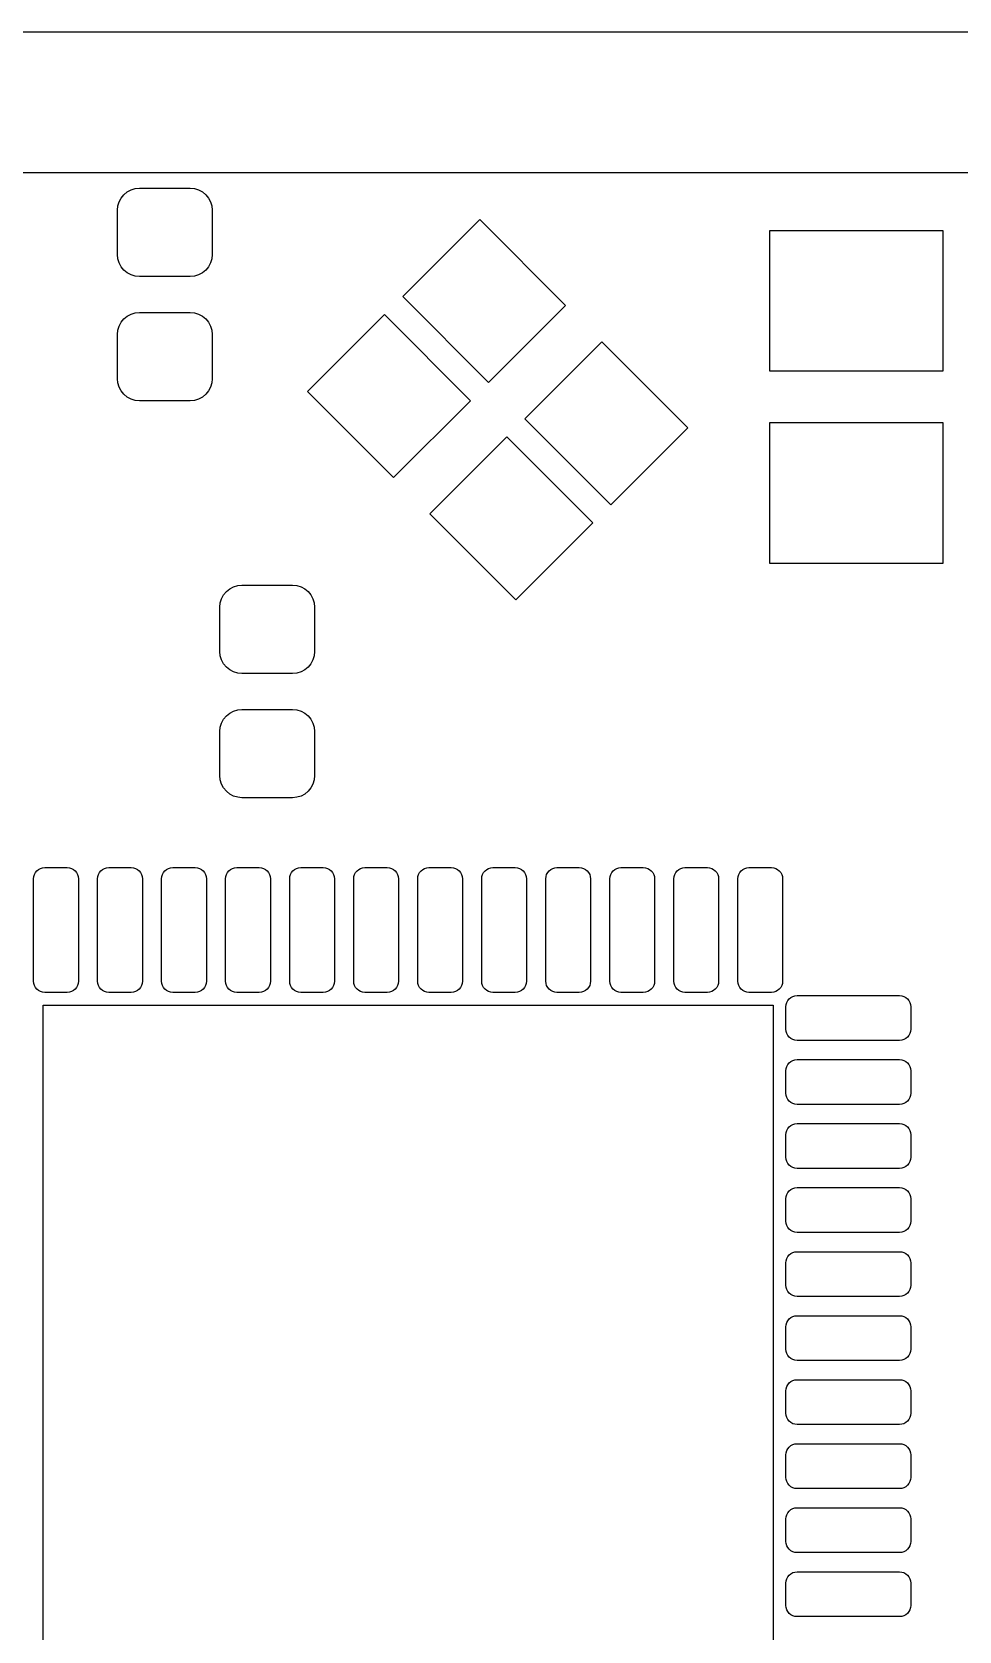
# Model space of a CAD drawing. Extents: x 112.9 to 189.1, y -124 to -78.
# Drawn here: x 153.46 to 160.7, y -94.44 to -81.95 of the extents above; entities that cross this region are included whole.
import ezdxf

# ---------------------------------------------------------------- set-up
doc = ezdxf.new("R2010")
doc.units = 0
doc.layers.add('BLACK', color=7, linetype='CONTINUOUS')

msp = doc.modelspace()

# ---------------------------------------------------------------- linework, layer by layer
at = {"layer": 'BLACK', "linetype": 'CONTINUOUS'}
for p, q in [((125.021, -81.95), (176.979, -81.95)), ((177, -83.05), (125, -83.05)), ((154.133, -83.3088), (154.143, -83.2765)), ((154.143, -83.2765), (154.159, -83.2467)), ((154.159, -83.2467), (154.181, -83.2205)), ((154.181, -83.2205), (154.207, -83.1991)), ((154.207, -83.1991), (154.236, -83.1831)), ((154.236, -83.1831), (154.269, -83.1733)), ((154.269, -83.1733), (154.302, -83.17)), ((154.302, -83.17), (154.697, -83.17)), ((154.697, -83.17), (154.731, -83.1733)), ((154.731, -83.1733), (154.764, -83.1831)), ((154.764, -83.1831), (154.793, -83.1991)), ((154.793, -83.1991), (154.819, -83.2205)), ((154.819, -83.2205), (154.841, -83.2467)), ((154.841, -83.2467), (154.857, -83.2765)), ((154.857, -83.2765), (154.867, -83.3088)), ((154.13, -83.3425), (154.133, -83.3088)), ((154.13, -83.6875), (154.13, -83.3425)), ((154.867, -83.3088), (154.87, -83.3425)), ((154.87, -83.3425), (154.87, -83.6875)), ((156.358, -84.0161), (156.959, -83.4151)), ((156.959, -83.4151), (157.63, -84.0868)), ((159.225, -84.6), (159.225, -83.5)), ((159.225, -83.5), (160.575, -83.5)), ((160.575, -83.5), (160.575, -84.6)), ((154.133, -83.7212), (154.13, -83.6875)), ((154.143, -83.7535), (154.133, -83.7212)), ((154.159, -83.7833), (154.143, -83.7535)), ((154.181, -83.8095), (154.159, -83.7833)), ((154.841, -83.7833), (154.819, -83.8095)), ((154.857, -83.7535), (154.841, -83.7833)), ((154.867, -83.7212), (154.857, -83.7535)), ((154.87, -83.6875), (154.867, -83.7212)), ((154.207, -83.8309), (154.181, -83.8095)), ((154.236, -83.8469), (154.207, -83.8309)), ((154.269, -83.8567), (154.236, -83.8469)), ((154.302, -83.86), (154.269, -83.8567)), ((154.697, -83.86), (154.302, -83.86)), ((154.731, -83.8567), (154.697, -83.86)), ((154.764, -83.8469), (154.731, -83.8567)), ((154.793, -83.8309), (154.764, -83.8469)), ((154.819, -83.8095), (154.793, -83.8309)), ((157.029, -84.6879), (156.358, -84.0161)), ((154.207, -84.1691), (154.236, -84.1531)), ((154.236, -84.1531), (154.269, -84.1433)), ((154.269, -84.1433), (154.302, -84.14)), ((154.302, -84.14), (154.697, -84.14)), ((154.697, -84.14), (154.731, -84.1433)), ((154.731, -84.1433), (154.764, -84.1531)), ((154.764, -84.1531), (154.793, -84.1691)), ((155.615, -84.7586), (156.216, -84.1575)), ((156.216, -84.1575), (156.888, -84.8293)), ((157.63, -84.0868), (157.029, -84.6879)), ((154.13, -84.3125), (154.133, -84.2788)), ((154.133, -84.2788), (154.143, -84.2465)), ((154.143, -84.2465), (154.159, -84.2167)), ((154.159, -84.2167), (154.181, -84.1905)), ((154.181, -84.1905), (154.207, -84.1691)), ((154.793, -84.1691), (154.819, -84.1905)), ((154.819, -84.1905), (154.841, -84.2167)), ((154.841, -84.2167), (154.857, -84.2465)), ((154.857, -84.2465), (154.867, -84.2788)), ((154.867, -84.2788), (154.87, -84.3125)), ((154.13, -84.6575), (154.13, -84.3125)), ((154.87, -84.3125), (154.87, -84.6575)), ((157.312, -84.9707), (157.913, -84.3697)), ((157.913, -84.3697), (158.585, -85.0414)), ((154.133, -84.6912), (154.13, -84.6575)), ((154.87, -84.6575), (154.867, -84.6912)), ((160.575, -84.6), (159.225, -84.6)), ((154.143, -84.7235), (154.133, -84.6912)), ((154.159, -84.7533), (154.143, -84.7235)), ((154.181, -84.7795), (154.159, -84.7533)), ((154.207, -84.8009), (154.181, -84.7795)), ((154.819, -84.7795), (154.793, -84.8009)), ((154.841, -84.7533), (154.819, -84.7795)), ((154.857, -84.7235), (154.841, -84.7533)), ((154.867, -84.6912), (154.857, -84.7235)), ((156.287, -85.4303), (155.615, -84.7586)), ((154.236, -84.8169), (154.207, -84.8009)), ((154.269, -84.8267), (154.236, -84.8169)), ((154.302, -84.83), (154.269, -84.8267)), ((154.697, -84.83), (154.302, -84.83)), ((154.731, -84.8267), (154.697, -84.83)), ((154.764, -84.8169), (154.731, -84.8267)), ((154.793, -84.8009), (154.764, -84.8169)), ((156.888, -84.8293), (156.287, -85.4303)), ((157.984, -85.6425), (157.312, -84.9707)), ((159.225, -86.1), (159.225, -85)), ((159.225, -85), (160.575, -85)), ((160.575, -85), (160.575, -86.1)), ((156.57, -85.7132), (157.171, -85.1121)), ((157.171, -85.1121), (157.842, -85.7839)), ((158.585, -85.0414), (157.984, -85.6425)), ((157.241, -86.3849), (156.57, -85.7132)), ((157.842, -85.7839), (157.241, -86.3849)), ((160.575, -86.1), (159.225, -86.1)), ((155.007, -86.2991), (155.036, -86.2831)), ((155.036, -86.2831), (155.069, -86.2733)), ((155.069, -86.2733), (155.102, -86.27)), ((155.102, -86.27), (155.498, -86.27)), ((155.498, -86.27), (155.531, -86.2733)), ((155.531, -86.2733), (155.564, -86.2831)), ((155.564, -86.2831), (155.593, -86.2991)), ((154.93, -86.4425), (154.933, -86.4088)), ((154.933, -86.4088), (154.943, -86.3765)), ((154.943, -86.3765), (154.959, -86.3467)), ((154.959, -86.3467), (154.981, -86.3205)), ((154.981, -86.3205), (155.007, -86.2991)), ((155.593, -86.2991), (155.619, -86.3205)), ((155.619, -86.3205), (155.641, -86.3467)), ((155.641, -86.3467), (155.657, -86.3765)), ((155.657, -86.3765), (155.667, -86.4088)), ((155.667, -86.4088), (155.67, -86.4425)), ((154.93, -86.7875), (154.93, -86.4425)), ((155.67, -86.4425), (155.67, -86.7875)), ((154.933, -86.8212), (154.93, -86.7875)), ((155.67, -86.7875), (155.667, -86.8212)), ((154.943, -86.8535), (154.933, -86.8212)), ((154.959, -86.8833), (154.943, -86.8535)), ((154.981, -86.9095), (154.959, -86.8833)), ((155.007, -86.9309), (154.981, -86.9095)), ((155.619, -86.9095), (155.593, -86.9309)), ((155.641, -86.8833), (155.619, -86.9095)), ((155.657, -86.8535), (155.641, -86.8833)), ((155.667, -86.8212), (155.657, -86.8535)), ((155.036, -86.9469), (155.007, -86.9309)), ((155.069, -86.9567), (155.036, -86.9469)), ((155.102, -86.96), (155.069, -86.9567)), ((155.498, -86.96), (155.102, -86.96)), ((155.531, -86.9567), (155.498, -86.96)), ((155.564, -86.9469), (155.531, -86.9567)), ((155.593, -86.9309), (155.564, -86.9469)), ((154.981, -87.2905), (155.007, -87.2691)), ((155.007, -87.2691), (155.036, -87.2531)), ((155.036, -87.2531), (155.069, -87.2433)), ((155.069, -87.2433), (155.102, -87.24)), ((155.102, -87.24), (155.498, -87.24)), ((155.498, -87.24), (155.531, -87.2433)), ((155.531, -87.2433), (155.564, -87.2531)), ((155.564, -87.2531), (155.593, -87.2691)), ((155.593, -87.2691), (155.619, -87.2905)), ((154.93, -87.4125), (154.933, -87.3788)), ((154.933, -87.3788), (154.943, -87.3465)), ((154.943, -87.3465), (154.959, -87.3167)), ((154.959, -87.3167), (154.981, -87.2905)), ((155.619, -87.2905), (155.641, -87.3167)), ((155.641, -87.3167), (155.657, -87.3465)), ((155.657, -87.3465), (155.667, -87.3788)), ((155.667, -87.3788), (155.67, -87.4125)), ((154.93, -87.7575), (154.93, -87.4125)), ((155.67, -87.4125), (155.67, -87.7575)), ((154.933, -87.7912), (154.93, -87.7575)), ((155.67, -87.7575), (155.667, -87.7912)), ((154.943, -87.8235), (154.933, -87.7912)), ((154.959, -87.8533), (154.943, -87.8235)), ((154.981, -87.8795), (154.959, -87.8533)), ((155.007, -87.9009), (154.981, -87.8795)), ((155.036, -87.9169), (155.007, -87.9009)), ((155.593, -87.9009), (155.564, -87.9169)), ((155.619, -87.8795), (155.593, -87.9009)), ((155.641, -87.8533), (155.619, -87.8795)), ((155.657, -87.8235), (155.641, -87.8533)), ((155.667, -87.7912), (155.657, -87.8235)), ((155.069, -87.9267), (155.036, -87.9169)), ((155.102, -87.93), (155.069, -87.9267)), ((155.498, -87.93), (155.102, -87.93)), ((155.531, -87.9267), (155.498, -87.93)), ((155.564, -87.9169), (155.531, -87.9267)), ((153.477, -88.5454), (153.482, -88.529)), ((153.482, -88.529), (153.49, -88.5139)), ((153.49, -88.5139), (153.501, -88.5006)), ((153.501, -88.5006), (153.514, -88.4897)), ((153.514, -88.4897), (153.529, -88.4817)), ((153.529, -88.4817), (153.545, -88.4767)), ((153.545, -88.4767), (153.562, -88.475)), ((153.562, -88.475), (153.737, -88.475)), ((153.737, -88.475), (153.755, -88.4767)), ((153.755, -88.4767), (153.771, -88.4817)), ((153.771, -88.4817), (153.786, -88.4897)), ((153.786, -88.4897), (153.799, -88.5006)), ((153.799, -88.5006), (153.81, -88.5139)), ((153.81, -88.5139), (153.818, -88.529)), ((153.818, -88.529), (153.823, -88.5454)), ((153.977, -88.5454), (153.982, -88.529)), ((153.982, -88.529), (153.99, -88.5139)), ((153.99, -88.5139), (154.001, -88.5006)), ((154.001, -88.5006), (154.014, -88.4897)), ((154.014, -88.4897), (154.029, -88.4817)), ((154.029, -88.4817), (154.045, -88.4767)), ((154.045, -88.4767), (154.062, -88.475)), ((154.062, -88.475), (154.237, -88.475)), ((154.237, -88.475), (154.255, -88.4767)), ((154.255, -88.4767), (154.271, -88.4817)), ((154.271, -88.4817), (154.286, -88.4897)), ((154.286, -88.4897), (154.299, -88.5006)), ((154.299, -88.5006), (154.31, -88.5139)), ((154.31, -88.5139), (154.318, -88.529)), ((154.318, -88.529), (154.323, -88.5454)), ((154.477, -88.5454), (154.482, -88.529)), ((154.482, -88.529), (154.49, -88.5139)), ((154.49, -88.5139), (154.501, -88.5006)), ((154.501, -88.5006), (154.514, -88.4897)), ((154.514, -88.4897), (154.529, -88.4817)), ((154.529, -88.4817), (154.545, -88.4767)), ((154.545, -88.4767), (154.562, -88.475)), ((154.562, -88.475), (154.737, -88.475)), ((154.737, -88.475), (154.755, -88.4767)), ((154.755, -88.4767), (154.771, -88.4817)), ((154.771, -88.4817), (154.786, -88.4897)), ((154.786, -88.4897), (154.799, -88.5006)), ((154.799, -88.5006), (154.81, -88.5139)), ((154.81, -88.5139), (154.818, -88.529)), ((154.818, -88.529), (154.823, -88.5454)), ((154.977, -88.5454), (154.982, -88.529)), ((154.982, -88.529), (154.99, -88.5139)), ((154.99, -88.5139), (155.001, -88.5006)), ((155.001, -88.5006), (155.014, -88.4897)), ((155.014, -88.4897), (155.029, -88.4817)), ((155.029, -88.4817), (155.045, -88.4767)), ((155.045, -88.4767), (155.062, -88.475)), ((155.062, -88.475), (155.237, -88.475)), ((155.237, -88.475), (155.255, -88.4767)), ((155.255, -88.4767), (155.271, -88.4817)), ((155.271, -88.4817), (155.286, -88.4897)), ((155.286, -88.4897), (155.299, -88.5006)), ((155.299, -88.5006), (155.31, -88.5139)), ((155.31, -88.5139), (155.318, -88.529)), ((155.318, -88.529), (155.323, -88.5454)), ((155.477, -88.5454), (155.482, -88.529)), ((155.482, -88.529), (155.49, -88.5139)), ((155.49, -88.5139), (155.501, -88.5006)), ((155.501, -88.5006), (155.514, -88.4897)), ((155.514, -88.4897), (155.529, -88.4817)), ((155.529, -88.4817), (155.545, -88.4767)), ((155.545, -88.4767), (155.562, -88.475)), ((155.562, -88.475), (155.737, -88.475)), ((155.737, -88.475), (155.755, -88.4767)), ((155.755, -88.4767), (155.771, -88.4817)), ((155.771, -88.4817), (155.786, -88.4897)), ((155.786, -88.4897), (155.799, -88.5006)), ((155.799, -88.5006), (155.81, -88.5139)), ((155.81, -88.5139), (155.818, -88.529)), ((155.818, -88.529), (155.823, -88.5454)), ((155.977, -88.5454), (155.982, -88.529)), ((155.982, -88.529), (155.99, -88.5139)), ((155.99, -88.5139), (156.001, -88.5006)), ((156.001, -88.5006), (156.014, -88.4897)), ((156.014, -88.4897), (156.029, -88.4817)), ((156.029, -88.4817), (156.045, -88.4767)), ((156.045, -88.4767), (156.062, -88.475)), ((156.062, -88.475), (156.237, -88.475)), ((156.237, -88.475), (156.255, -88.4767)), ((156.255, -88.4767), (156.271, -88.4817)), ((156.271, -88.4817), (156.286, -88.4897)), ((156.286, -88.4897), (156.299, -88.5006)), ((156.299, -88.5006), (156.31, -88.5139)), ((156.31, -88.5139), (156.318, -88.529)), ((156.318, -88.529), (156.323, -88.5454)), ((156.477, -88.5454), (156.482, -88.529)), ((156.482, -88.529), (156.49, -88.5139)), ((156.49, -88.5139), (156.501, -88.5006)), ((156.501, -88.5006), (156.514, -88.4897)), ((156.514, -88.4897), (156.529, -88.4817)), ((156.529, -88.4817), (156.545, -88.4767)), ((156.545, -88.4767), (156.562, -88.475)), ((156.562, -88.475), (156.737, -88.475)), ((156.737, -88.475), (156.755, -88.4767)), ((156.755, -88.4767), (156.771, -88.4817)), ((156.771, -88.4817), (156.786, -88.4897)), ((156.786, -88.4897), (156.799, -88.5006)), ((156.799, -88.5006), (156.81, -88.5139)), ((156.81, -88.5139), (156.818, -88.529)), ((156.818, -88.529), (156.823, -88.5454)), ((156.977, -88.5454), (156.982, -88.529)), ((156.982, -88.529), (156.99, -88.5139)), ((156.99, -88.5139), (157.001, -88.5006)), ((157.001, -88.5006), (157.014, -88.4897)), ((157.014, -88.4897), (157.029, -88.4817)), ((157.029, -88.4817), (157.045, -88.4767)), ((157.045, -88.4767), (157.062, -88.475)), ((157.062, -88.475), (157.237, -88.475)), ((157.237, -88.475), (157.255, -88.4767)), ((157.255, -88.4767), (157.271, -88.4817)), ((157.271, -88.4817), (157.286, -88.4897)), ((157.286, -88.4897), (157.299, -88.5006)), ((157.299, -88.5006), (157.31, -88.5139)), ((157.31, -88.5139), (157.318, -88.529)), ((157.318, -88.529), (157.323, -88.5454)), ((157.477, -88.5454), (157.482, -88.529)), ((157.482, -88.529), (157.49, -88.5139)), ((157.49, -88.5139), (157.501, -88.5006)), ((157.501, -88.5006), (157.514, -88.4897)), ((157.514, -88.4897), (157.529, -88.4817)), ((157.529, -88.4817), (157.545, -88.4767)), ((157.545, -88.4767), (157.562, -88.475)), ((157.562, -88.475), (157.737, -88.475)), ((157.737, -88.475), (157.755, -88.4767)), ((157.755, -88.4767), (157.771, -88.4817)), ((157.771, -88.4817), (157.786, -88.4897)), ((157.786, -88.4897), (157.799, -88.5006)), ((157.799, -88.5006), (157.81, -88.5139)), ((157.81, -88.5139), (157.818, -88.529)), ((157.818, -88.529), (157.823, -88.5454)), ((157.977, -88.5454), (157.982, -88.529)), ((157.982, -88.529), (157.99, -88.5139)), ((157.99, -88.5139), (158.001, -88.5006)), ((158.001, -88.5006), (158.014, -88.4897)), ((158.014, -88.4897), (158.029, -88.4817)), ((158.029, -88.4817), (158.045, -88.4767)), ((158.045, -88.4767), (158.062, -88.475)), ((158.062, -88.475), (158.237, -88.475)), ((158.237, -88.475), (158.255, -88.4767)), ((158.255, -88.4767), (158.271, -88.4817)), ((158.271, -88.4817), (158.286, -88.4897)), ((158.286, -88.4897), (158.299, -88.5006)), ((158.299, -88.5006), (158.31, -88.5139)), ((158.31, -88.5139), (158.318, -88.529)), ((158.318, -88.529), (158.323, -88.5454)), ((158.477, -88.5454), (158.482, -88.529)), ((158.482, -88.529), (158.49, -88.5139)), ((158.49, -88.5139), (158.501, -88.5006)), ((158.501, -88.5006), (158.514, -88.4897)), ((158.514, -88.4897), (158.529, -88.4817)), ((158.529, -88.4817), (158.545, -88.4767)), ((158.545, -88.4767), (158.562, -88.475)), ((158.562, -88.475), (158.737, -88.475)), ((158.737, -88.475), (158.755, -88.4767)), ((158.755, -88.4767), (158.771, -88.4817)), ((158.771, -88.4817), (158.786, -88.4897)), ((158.786, -88.4897), (158.799, -88.5006)), ((158.799, -88.5006), (158.81, -88.5139)), ((158.81, -88.5139), (158.818, -88.529)), ((158.818, -88.529), (158.823, -88.5454)), ((158.977, -88.5454), (158.982, -88.529)), ((158.982, -88.529), (158.99, -88.5139)), ((158.99, -88.5139), (159.001, -88.5006)), ((159.001, -88.5006), (159.014, -88.4897)), ((159.014, -88.4897), (159.029, -88.4817)), ((159.029, -88.4817), (159.045, -88.4767)), ((159.045, -88.4767), (159.062, -88.475)), ((159.062, -88.475), (159.237, -88.475)), ((159.237, -88.475), (159.255, -88.4767)), ((159.255, -88.4767), (159.271, -88.4817)), ((159.271, -88.4817), (159.286, -88.4897)), ((159.286, -88.4897), (159.299, -88.5006)), ((159.299, -88.5006), (159.31, -88.5139)), ((159.31, -88.5139), (159.318, -88.529)), ((159.318, -88.529), (159.323, -88.5454)), ((153.475, -88.5625), (153.477, -88.5454)), ((153.475, -89.3625), (153.475, -88.5625)), ((153.823, -88.5454), (153.825, -88.5625)), ((153.825, -88.5625), (153.825, -89.3625)), ((153.975, -88.5625), (153.977, -88.5454)), ((153.975, -89.3625), (153.975, -88.5625)), ((154.323, -88.5454), (154.325, -88.5625)), ((154.325, -88.5625), (154.325, -89.3625)), ((154.475, -88.5625), (154.477, -88.5454)), ((154.475, -89.3625), (154.475, -88.5625)), ((154.823, -88.5454), (154.825, -88.5625)), ((154.825, -88.5625), (154.825, -89.3625)), ((154.975, -88.5625), (154.977, -88.5454)), ((154.975, -89.3625), (154.975, -88.5625)), ((155.323, -88.5454), (155.325, -88.5625)), ((155.325, -88.5625), (155.325, -89.3625)), ((155.475, -88.5625), (155.477, -88.5454)), ((155.475, -89.3625), (155.475, -88.5625)), ((155.823, -88.5454), (155.825, -88.5625)), ((155.825, -88.5625), (155.825, -89.3625)), ((155.975, -88.5625), (155.977, -88.5454)), ((155.975, -89.3625), (155.975, -88.5625)), ((156.323, -88.5454), (156.325, -88.5625)), ((156.325, -88.5625), (156.325, -89.3625)), ((156.475, -88.5625), (156.477, -88.5454)), ((156.475, -89.3625), (156.475, -88.5625)), ((156.823, -88.5454), (156.825, -88.5625)), ((156.825, -88.5625), (156.825, -89.3625)), ((156.975, -88.5625), (156.977, -88.5454)), ((156.975, -89.3625), (156.975, -88.5625)), ((157.323, -88.5454), (157.325, -88.5625)), ((157.325, -88.5625), (157.325, -89.3625)), ((157.475, -88.5625), (157.477, -88.5454)), ((157.475, -89.3625), (157.475, -88.5625)), ((157.823, -88.5454), (157.825, -88.5625)), ((157.825, -88.5625), (157.825, -89.3625)), ((157.975, -88.5625), (157.977, -88.5454)), ((157.975, -89.3625), (157.975, -88.5625)), ((158.323, -88.5454), (158.325, -88.5625)), ((158.325, -88.5625), (158.325, -89.3625)), ((158.475, -88.5625), (158.477, -88.5454)), ((158.475, -89.3625), (158.475, -88.5625)), ((158.823, -88.5454), (158.825, -88.5625)), ((158.825, -88.5625), (158.825, -89.3625)), ((158.975, -88.5625), (158.977, -88.5454)), ((158.975, -89.3625), (158.975, -88.5625)), ((159.323, -88.5454), (159.325, -88.5625)), ((159.325, -88.5625), (159.325, -89.3625)), ((153.477, -89.3796), (153.475, -89.3625)), ((153.482, -89.396), (153.477, -89.3796)), ((153.49, -89.4111), (153.482, -89.396)), ((153.818, -89.396), (153.81, -89.4111)), ((153.823, -89.3796), (153.818, -89.396)), ((153.825, -89.3625), (153.823, -89.3796)), ((153.977, -89.3796), (153.975, -89.3625)), ((153.982, -89.396), (153.977, -89.3796)), ((153.99, -89.4111), (153.982, -89.396)), ((154.318, -89.396), (154.31, -89.4111)), ((154.323, -89.3796), (154.318, -89.396)), ((154.325, -89.3625), (154.323, -89.3796)), ((154.477, -89.3796), (154.475, -89.3625)), ((154.482, -89.396), (154.477, -89.3796)), ((154.49, -89.4111), (154.482, -89.396)), ((154.818, -89.396), (154.81, -89.4111)), ((154.823, -89.3796), (154.818, -89.396)), ((154.825, -89.3625), (154.823, -89.3796)), ((154.977, -89.3796), (154.975, -89.3625)), ((154.982, -89.396), (154.977, -89.3796)), ((154.99, -89.4111), (154.982, -89.396)), ((155.318, -89.396), (155.31, -89.4111)), ((155.323, -89.3796), (155.318, -89.396)), ((155.325, -89.3625), (155.323, -89.3796)), ((155.477, -89.3796), (155.475, -89.3625)), ((155.482, -89.396), (155.477, -89.3796)), ((155.49, -89.4111), (155.482, -89.396)), ((155.818, -89.396), (155.81, -89.4111)), ((155.823, -89.3796), (155.818, -89.396)), ((155.825, -89.3625), (155.823, -89.3796)), ((155.977, -89.3796), (155.975, -89.3625)), ((155.982, -89.396), (155.977, -89.3796)), ((155.99, -89.4111), (155.982, -89.396)), ((156.318, -89.396), (156.31, -89.4111)), ((156.323, -89.3796), (156.318, -89.396)), ((156.325, -89.3625), (156.323, -89.3796)), ((156.477, -89.3796), (156.475, -89.3625)), ((156.482, -89.396), (156.477, -89.3796)), ((156.49, -89.4111), (156.482, -89.396)), ((156.818, -89.396), (156.81, -89.4111)), ((156.823, -89.3796), (156.818, -89.396)), ((156.825, -89.3625), (156.823, -89.3796)), ((156.977, -89.3796), (156.975, -89.3625)), ((156.982, -89.396), (156.977, -89.3796)), ((156.99, -89.4111), (156.982, -89.396)), ((157.318, -89.396), (157.31, -89.4111)), ((157.323, -89.3796), (157.318, -89.396)), ((157.325, -89.3625), (157.323, -89.3796)), ((157.477, -89.3796), (157.475, -89.3625)), ((157.482, -89.396), (157.477, -89.3796)), ((157.49, -89.4111), (157.482, -89.396)), ((157.818, -89.396), (157.81, -89.4111)), ((157.823, -89.3796), (157.818, -89.396)), ((157.825, -89.3625), (157.823, -89.3796)), ((157.977, -89.3796), (157.975, -89.3625)), ((157.982, -89.396), (157.977, -89.3796)), ((157.99, -89.4111), (157.982, -89.396)), ((158.318, -89.396), (158.31, -89.4111)), ((158.323, -89.3796), (158.318, -89.396)), ((158.325, -89.3625), (158.323, -89.3796)), ((158.477, -89.3796), (158.475, -89.3625)), ((158.482, -89.396), (158.477, -89.3796)), ((158.49, -89.4111), (158.482, -89.396)), ((158.818, -89.396), (158.81, -89.4111)), ((158.823, -89.3796), (158.818, -89.396)), ((158.825, -89.3625), (158.823, -89.3796)), ((158.977, -89.3796), (158.975, -89.3625)), ((158.982, -89.396), (158.977, -89.3796)), ((158.99, -89.4111), (158.982, -89.396)), ((159.318, -89.396), (159.31, -89.4111)), ((159.323, -89.3796), (159.318, -89.396)), ((159.325, -89.3625), (159.323, -89.3796)), ((153.501, -89.4244), (153.49, -89.4111)), ((153.514, -89.4353), (153.501, -89.4244)), ((153.529, -89.4433), (153.514, -89.4353)), ((153.545, -89.4483), (153.529, -89.4433)), ((153.562, -89.45), (153.545, -89.4483)), ((153.737, -89.45), (153.562, -89.45)), ((153.755, -89.4483), (153.737, -89.45)), ((153.771, -89.4433), (153.755, -89.4483)), ((153.786, -89.4353), (153.771, -89.4433)), ((153.799, -89.4244), (153.786, -89.4353)), ((153.81, -89.4111), (153.799, -89.4244)), ((154.001, -89.4244), (153.99, -89.4111)), ((154.014, -89.4353), (154.001, -89.4244)), ((154.029, -89.4433), (154.014, -89.4353)), ((154.045, -89.4483), (154.029, -89.4433)), ((154.062, -89.45), (154.045, -89.4483)), ((154.237, -89.45), (154.062, -89.45)), ((154.255, -89.4483), (154.237, -89.45)), ((154.271, -89.4433), (154.255, -89.4483)), ((154.286, -89.4353), (154.271, -89.4433)), ((154.299, -89.4244), (154.286, -89.4353)), ((154.31, -89.4111), (154.299, -89.4244)), ((154.501, -89.4244), (154.49, -89.4111)), ((154.514, -89.4353), (154.501, -89.4244)), ((154.529, -89.4433), (154.514, -89.4353)), ((154.545, -89.4483), (154.529, -89.4433)), ((154.562, -89.45), (154.545, -89.4483)), ((154.737, -89.45), (154.562, -89.45)), ((154.755, -89.4483), (154.737, -89.45)), ((154.771, -89.4433), (154.755, -89.4483)), ((154.786, -89.4353), (154.771, -89.4433)), ((154.799, -89.4244), (154.786, -89.4353)), ((154.81, -89.4111), (154.799, -89.4244)), ((155.001, -89.4244), (154.99, -89.4111)), ((155.014, -89.4353), (155.001, -89.4244)), ((155.029, -89.4433), (155.014, -89.4353)), ((155.045, -89.4483), (155.029, -89.4433)), ((155.062, -89.45), (155.045, -89.4483)), ((155.237, -89.45), (155.062, -89.45)), ((155.255, -89.4483), (155.237, -89.45)), ((155.271, -89.4433), (155.255, -89.4483)), ((155.286, -89.4353), (155.271, -89.4433)), ((155.299, -89.4244), (155.286, -89.4353)), ((155.31, -89.4111), (155.299, -89.4244)), ((155.501, -89.4244), (155.49, -89.4111)), ((155.514, -89.4353), (155.501, -89.4244)), ((155.529, -89.4433), (155.514, -89.4353)), ((155.545, -89.4483), (155.529, -89.4433)), ((155.562, -89.45), (155.545, -89.4483)), ((155.737, -89.45), (155.562, -89.45)), ((155.755, -89.4483), (155.737, -89.45)), ((155.771, -89.4433), (155.755, -89.4483)), ((155.786, -89.4353), (155.771, -89.4433)), ((155.799, -89.4244), (155.786, -89.4353)), ((155.81, -89.4111), (155.799, -89.4244)), ((156.001, -89.4244), (155.99, -89.4111)), ((156.014, -89.4353), (156.001, -89.4244)), ((156.029, -89.4433), (156.014, -89.4353)), ((156.045, -89.4483), (156.029, -89.4433)), ((156.062, -89.45), (156.045, -89.4483)), ((156.237, -89.45), (156.062, -89.45)), ((156.255, -89.4483), (156.237, -89.45)), ((156.271, -89.4433), (156.255, -89.4483)), ((156.286, -89.4353), (156.271, -89.4433)), ((156.299, -89.4244), (156.286, -89.4353)), ((156.31, -89.4111), (156.299, -89.4244)), ((156.501, -89.4244), (156.49, -89.4111)), ((156.514, -89.4353), (156.501, -89.4244)), ((156.529, -89.4433), (156.514, -89.4353)), ((156.545, -89.4483), (156.529, -89.4433)), ((156.562, -89.45), (156.545, -89.4483)), ((156.737, -89.45), (156.562, -89.45)), ((156.755, -89.4483), (156.737, -89.45)), ((156.771, -89.4433), (156.755, -89.4483)), ((156.786, -89.4353), (156.771, -89.4433)), ((156.799, -89.4244), (156.786, -89.4353)), ((156.81, -89.4111), (156.799, -89.4244)), ((157.001, -89.4244), (156.99, -89.4111)), ((157.014, -89.4353), (157.001, -89.4244)), ((157.029, -89.4433), (157.014, -89.4353)), ((157.045, -89.4483), (157.029, -89.4433)), ((157.062, -89.45), (157.045, -89.4483)), ((157.237, -89.45), (157.062, -89.45)), ((157.255, -89.4483), (157.237, -89.45)), ((157.271, -89.4433), (157.255, -89.4483)), ((157.286, -89.4353), (157.271, -89.4433)), ((157.299, -89.4244), (157.286, -89.4353)), ((157.31, -89.4111), (157.299, -89.4244)), ((157.501, -89.4244), (157.49, -89.4111)), ((157.514, -89.4353), (157.501, -89.4244)), ((157.529, -89.4433), (157.514, -89.4353)), ((157.545, -89.4483), (157.529, -89.4433)), ((157.562, -89.45), (157.545, -89.4483)), ((157.737, -89.45), (157.562, -89.45)), ((157.755, -89.4483), (157.737, -89.45)), ((157.771, -89.4433), (157.755, -89.4483)), ((157.786, -89.4353), (157.771, -89.4433)), ((157.799, -89.4244), (157.786, -89.4353)), ((157.81, -89.4111), (157.799, -89.4244)), ((158.001, -89.4244), (157.99, -89.4111)), ((158.014, -89.4353), (158.001, -89.4244)), ((158.029, -89.4433), (158.014, -89.4353)), ((158.045, -89.4483), (158.029, -89.4433)), ((158.062, -89.45), (158.045, -89.4483)), ((158.237, -89.45), (158.062, -89.45)), ((158.255, -89.4483), (158.237, -89.45)), ((158.271, -89.4433), (158.255, -89.4483)), ((158.286, -89.4353), (158.271, -89.4433)), ((158.299, -89.4244), (158.286, -89.4353)), ((158.31, -89.4111), (158.299, -89.4244)), ((158.501, -89.4244), (158.49, -89.4111)), ((158.514, -89.4353), (158.501, -89.4244)), ((158.529, -89.4433), (158.514, -89.4353)), ((158.545, -89.4483), (158.529, -89.4433)), ((158.562, -89.45), (158.545, -89.4483)), ((158.737, -89.45), (158.562, -89.45)), ((158.755, -89.4483), (158.737, -89.45)), ((158.771, -89.4433), (158.755, -89.4483)), ((158.786, -89.4353), (158.771, -89.4433)), ((158.799, -89.4244), (158.786, -89.4353)), ((158.81, -89.4111), (158.799, -89.4244)), ((159.001, -89.4244), (158.99, -89.4111)), ((159.014, -89.4353), (159.001, -89.4244)), ((159.029, -89.4433), (159.014, -89.4353)), ((159.045, -89.4483), (159.029, -89.4433)), ((159.062, -89.45), (159.045, -89.4483)), ((159.237, -89.45), (159.062, -89.45)), ((159.255, -89.4483), (159.237, -89.45)), ((159.271, -89.4433), (159.255, -89.4483)), ((159.286, -89.4353), (159.271, -89.4433)), ((159.299, -89.4244), (159.286, -89.4353)), ((159.31, -89.4111), (159.299, -89.4244)), ((159.352, -89.5454), (159.357, -89.529)), ((159.357, -89.529), (159.365, -89.5139)), ((159.365, -89.5139), (159.376, -89.5006)), ((159.376, -89.5006), (159.389, -89.4897)), ((159.389, -89.4897), (159.404, -89.4817)), ((159.404, -89.4817), (159.42, -89.4767)), ((159.42, -89.4767), (159.438, -89.475)), ((159.438, -89.475), (160.237, -89.475)), ((160.237, -89.475), (160.255, -89.4767)), ((160.255, -89.4767), (160.271, -89.4817)), ((160.271, -89.4817), (160.286, -89.4897)), ((160.286, -89.4897), (160.299, -89.5006)), ((160.299, -89.5006), (160.31, -89.5139)), ((160.31, -89.5139), (160.318, -89.529)), ((160.318, -89.529), (160.323, -89.5454)), ((153.55, -95.25), (153.55, -89.55)), ((153.55, -89.55), (159.25, -89.55)), ((159.25, -89.55), (159.25, -95.25)), ((159.35, -89.5625), (159.352, -89.5454)), ((159.35, -89.7375), (159.35, -89.5625)), ((160.323, -89.5454), (160.325, -89.5625)), ((160.325, -89.5625), (160.325, -89.7375)), ((159.352, -89.7546), (159.35, -89.7375)), ((159.357, -89.771), (159.352, -89.7546)), ((159.365, -89.7861), (159.357, -89.771)), ((160.318, -89.771), (160.31, -89.7861)), ((160.323, -89.7546), (160.318, -89.771)), ((160.325, -89.7375), (160.323, -89.7546)), ((159.376, -89.7994), (159.365, -89.7861)), ((159.389, -89.8103), (159.376, -89.7994)), ((159.404, -89.8183), (159.389, -89.8103)), ((159.42, -89.8233), (159.404, -89.8183)), ((159.438, -89.825), (159.42, -89.8233)), ((160.237, -89.825), (159.438, -89.825)), ((160.255, -89.8233), (160.237, -89.825)), ((160.271, -89.8183), (160.255, -89.8233)), ((160.286, -89.8103), (160.271, -89.8183)), ((160.299, -89.7994), (160.286, -89.8103)), ((160.31, -89.7861), (160.299, -89.7994)), ((159.352, -90.0454), (159.357, -90.029)), ((159.357, -90.029), (159.365, -90.0139)), ((159.365, -90.0139), (159.376, -90.0006)), ((159.376, -90.0006), (159.389, -89.9897)), ((159.389, -89.9897), (159.404, -89.9817)), ((159.404, -89.9817), (159.42, -89.9767)), ((159.42, -89.9767), (159.438, -89.975)), ((159.438, -89.975), (160.237, -89.975)), ((160.237, -89.975), (160.255, -89.9767)), ((160.255, -89.9767), (160.271, -89.9817)), ((160.271, -89.9817), (160.286, -89.9897)), ((160.286, -89.9897), (160.299, -90.0006)), ((160.299, -90.0006), (160.31, -90.0139)), ((160.31, -90.0139), (160.318, -90.029)), ((160.318, -90.029), (160.323, -90.0454)), ((159.35, -90.0625), (159.352, -90.0454)), ((159.35, -90.2375), (159.35, -90.0625)), ((160.323, -90.0454), (160.325, -90.0625)), ((160.325, -90.0625), (160.325, -90.2375)), ((159.352, -90.2546), (159.35, -90.2375)), ((159.357, -90.271), (159.352, -90.2546)), ((159.365, -90.2861), (159.357, -90.271)), ((160.318, -90.271), (160.31, -90.2861)), ((160.323, -90.2546), (160.318, -90.271)), ((160.325, -90.2375), (160.323, -90.2546)), ((159.376, -90.2994), (159.365, -90.2861)), ((159.389, -90.3103), (159.376, -90.2994)), ((159.404, -90.3183), (159.389, -90.3103)), ((159.42, -90.3233), (159.404, -90.3183)), ((159.438, -90.325), (159.42, -90.3233)), ((160.237, -90.325), (159.438, -90.325)), ((160.255, -90.3233), (160.237, -90.325)), ((160.271, -90.3183), (160.255, -90.3233)), ((160.286, -90.3103), (160.271, -90.3183)), ((160.299, -90.2994), (160.286, -90.3103)), ((160.31, -90.2861), (160.299, -90.2994)), ((159.352, -90.5454), (159.357, -90.529)), ((159.357, -90.529), (159.365, -90.5139)), ((159.365, -90.5139), (159.376, -90.5006)), ((159.376, -90.5006), (159.389, -90.4897)), ((159.389, -90.4897), (159.404, -90.4817)), ((159.404, -90.4817), (159.42, -90.4767)), ((159.42, -90.4767), (159.438, -90.475)), ((159.438, -90.475), (160.237, -90.475)), ((160.237, -90.475), (160.255, -90.4767)), ((160.255, -90.4767), (160.271, -90.4817)), ((160.271, -90.4817), (160.286, -90.4897)), ((160.286, -90.4897), (160.299, -90.5006)), ((160.299, -90.5006), (160.31, -90.5139)), ((160.31, -90.5139), (160.318, -90.529)), ((160.318, -90.529), (160.323, -90.5454)), ((159.35, -90.5625), (159.352, -90.5454)), ((159.35, -90.7375), (159.35, -90.5625)), ((160.323, -90.5454), (160.325, -90.5625)), ((160.325, -90.5625), (160.325, -90.7375)), ((159.352, -90.7546), (159.35, -90.7375)), ((159.357, -90.771), (159.352, -90.7546)), ((159.365, -90.7861), (159.357, -90.771)), ((160.318, -90.771), (160.31, -90.7861)), ((160.323, -90.7546), (160.318, -90.771)), ((160.325, -90.7375), (160.323, -90.7546)), ((159.376, -90.7994), (159.365, -90.7861)), ((159.389, -90.8103), (159.376, -90.7994)), ((159.404, -90.8183), (159.389, -90.8103)), ((159.42, -90.8233), (159.404, -90.8183)), ((159.438, -90.825), (159.42, -90.8233)), ((160.237, -90.825), (159.438, -90.825)), ((160.255, -90.8233), (160.237, -90.825)), ((160.271, -90.8183), (160.255, -90.8233)), ((160.286, -90.8103), (160.271, -90.8183)), ((160.299, -90.7994), (160.286, -90.8103)), ((160.31, -90.7861), (160.299, -90.7994)), ((159.352, -91.0454), (159.357, -91.029)), ((159.357, -91.029), (159.365, -91.0139)), ((159.365, -91.0139), (159.376, -91.0006)), ((159.376, -91.0006), (159.389, -90.9897)), ((159.389, -90.9897), (159.404, -90.9817)), ((159.404, -90.9817), (159.42, -90.9767)), ((159.42, -90.9767), (159.438, -90.975)), ((159.438, -90.975), (160.237, -90.975)), ((160.237, -90.975), (160.255, -90.9767)), ((160.255, -90.9767), (160.271, -90.9817)), ((160.271, -90.9817), (160.286, -90.9897)), ((160.286, -90.9897), (160.299, -91.0006)), ((160.299, -91.0006), (160.31, -91.0139)), ((160.31, -91.0139), (160.318, -91.029)), ((160.318, -91.029), (160.323, -91.0454)), ((159.35, -91.0625), (159.352, -91.0454)), ((159.35, -91.2375), (159.35, -91.0625)), ((160.323, -91.0454), (160.325, -91.0625)), ((160.325, -91.0625), (160.325, -91.2375)), ((159.352, -91.2546), (159.35, -91.2375)), ((159.357, -91.271), (159.352, -91.2546)), ((159.365, -91.2861), (159.357, -91.271)), ((160.318, -91.271), (160.31, -91.2861)), ((160.323, -91.2546), (160.318, -91.271)), ((160.325, -91.2375), (160.323, -91.2546)), ((159.376, -91.2994), (159.365, -91.2861)), ((159.389, -91.3103), (159.376, -91.2994)), ((159.404, -91.3183), (159.389, -91.3103)), ((159.42, -91.3233), (159.404, -91.3183)), ((159.438, -91.325), (159.42, -91.3233)), ((160.237, -91.325), (159.438, -91.325)), ((160.255, -91.3233), (160.237, -91.325)), ((160.271, -91.3183), (160.255, -91.3233)), ((160.286, -91.3103), (160.271, -91.3183)), ((160.299, -91.2994), (160.286, -91.3103)), ((160.31, -91.2861), (160.299, -91.2994)), ((159.352, -91.5454), (159.357, -91.529)), ((159.357, -91.529), (159.365, -91.5139)), ((159.365, -91.5139), (159.376, -91.5006)), ((159.376, -91.5006), (159.389, -91.4897)), ((159.389, -91.4897), (159.404, -91.4817)), ((159.404, -91.4817), (159.42, -91.4767)), ((159.42, -91.4767), (159.438, -91.475)), ((159.438, -91.475), (160.237, -91.475)), ((160.237, -91.475), (160.255, -91.4767)), ((160.255, -91.4767), (160.271, -91.4817)), ((160.271, -91.4817), (160.286, -91.4897)), ((160.286, -91.4897), (160.299, -91.5006)), ((160.299, -91.5006), (160.31, -91.5139)), ((160.31, -91.5139), (160.318, -91.529)), ((160.318, -91.529), (160.323, -91.5454)), ((159.35, -91.5625), (159.352, -91.5454)), ((159.35, -91.7375), (159.35, -91.5625)), ((160.323, -91.5454), (160.325, -91.5625)), ((160.325, -91.5625), (160.325, -91.7375)), ((159.352, -91.7546), (159.35, -91.7375)), ((159.357, -91.771), (159.352, -91.7546)), ((159.365, -91.7861), (159.357, -91.771)), ((160.318, -91.771), (160.31, -91.7861)), ((160.323, -91.7546), (160.318, -91.771)), ((160.325, -91.7375), (160.323, -91.7546)), ((159.376, -91.7994), (159.365, -91.7861)), ((159.389, -91.8103), (159.376, -91.7994)), ((159.404, -91.8183), (159.389, -91.8103)), ((159.42, -91.8233), (159.404, -91.8183)), ((159.438, -91.825), (159.42, -91.8233)), ((160.237, -91.825), (159.438, -91.825)), ((160.255, -91.8233), (160.237, -91.825)), ((160.271, -91.8183), (160.255, -91.8233)), ((160.286, -91.8103), (160.271, -91.8183)), ((160.299, -91.7994), (160.286, -91.8103)), ((160.31, -91.7861), (160.299, -91.7994)), ((159.352, -92.0454), (159.357, -92.029)), ((159.357, -92.029), (159.365, -92.0139)), ((159.365, -92.0139), (159.376, -92.0006)), ((159.376, -92.0006), (159.389, -91.9897)), ((159.389, -91.9897), (159.404, -91.9817)), ((159.404, -91.9817), (159.42, -91.9767)), ((159.42, -91.9767), (159.438, -91.975)), ((159.438, -91.975), (160.237, -91.975)), ((160.237, -91.975), (160.255, -91.9767)), ((160.255, -91.9767), (160.271, -91.9817)), ((160.271, -91.9817), (160.286, -91.9897)), ((160.286, -91.9897), (160.299, -92.0006)), ((160.299, -92.0006), (160.31, -92.0139)), ((160.31, -92.0139), (160.318, -92.029)), ((160.318, -92.029), (160.323, -92.0454)), ((159.35, -92.0625), (159.352, -92.0454)), ((159.35, -92.2375), (159.35, -92.0625)), ((160.323, -92.0454), (160.325, -92.0625)), ((160.325, -92.0625), (160.325, -92.2375)), ((159.352, -92.2546), (159.35, -92.2375)), ((159.357, -92.271), (159.352, -92.2546)), ((159.365, -92.2861), (159.357, -92.271)), ((160.318, -92.271), (160.31, -92.2861)), ((160.323, -92.2546), (160.318, -92.271)), ((160.325, -92.2375), (160.323, -92.2546)), ((159.376, -92.2994), (159.365, -92.2861)), ((159.389, -92.3103), (159.376, -92.2994)), ((159.404, -92.3183), (159.389, -92.3103)), ((159.42, -92.3233), (159.404, -92.3183)), ((159.438, -92.325), (159.42, -92.3233)), ((160.237, -92.325), (159.438, -92.325)), ((160.255, -92.3233), (160.237, -92.325)), ((160.271, -92.3183), (160.255, -92.3233)), ((160.286, -92.3103), (160.271, -92.3183)), ((160.299, -92.2994), (160.286, -92.3103)), ((160.31, -92.2861), (160.299, -92.2994)), ((159.352, -92.5454), (159.357, -92.529)), ((159.357, -92.529), (159.365, -92.5139)), ((159.365, -92.5139), (159.376, -92.5006)), ((159.376, -92.5006), (159.389, -92.4897)), ((159.389, -92.4897), (159.404, -92.4817)), ((159.404, -92.4817), (159.42, -92.4767)), ((159.42, -92.4767), (159.438, -92.475)), ((159.438, -92.475), (160.237, -92.475)), ((160.237, -92.475), (160.255, -92.4767)), ((160.255, -92.4767), (160.271, -92.4817)), ((160.271, -92.4817), (160.286, -92.4897)), ((160.286, -92.4897), (160.299, -92.5006)), ((160.299, -92.5006), (160.31, -92.5139)), ((160.31, -92.5139), (160.318, -92.529)), ((160.318, -92.529), (160.323, -92.5454)), ((159.35, -92.5625), (159.352, -92.5454)), ((159.35, -92.7375), (159.35, -92.5625)), ((160.323, -92.5454), (160.325, -92.5625)), ((160.325, -92.5625), (160.325, -92.7375)), ((159.352, -92.7546), (159.35, -92.7375)), ((159.357, -92.771), (159.352, -92.7546)), ((159.365, -92.7861), (159.357, -92.771)), ((160.318, -92.771), (160.31, -92.7861)), ((160.323, -92.7546), (160.318, -92.771)), ((160.325, -92.7375), (160.323, -92.7546)), ((159.376, -92.7994), (159.365, -92.7861)), ((159.389, -92.8103), (159.376, -92.7994)), ((159.404, -92.8183), (159.389, -92.8103)), ((159.42, -92.8233), (159.404, -92.8183)), ((159.438, -92.825), (159.42, -92.8233)), ((160.237, -92.825), (159.438, -92.825)), ((160.255, -92.8233), (160.237, -92.825)), ((160.271, -92.8183), (160.255, -92.8233)), ((160.286, -92.8103), (160.271, -92.8183)), ((160.299, -92.7994), (160.286, -92.8103)), ((160.31, -92.7861), (160.299, -92.7994)), ((159.352, -93.0454), (159.357, -93.029)), ((159.357, -93.029), (159.365, -93.0139)), ((159.365, -93.0139), (159.376, -93.0006)), ((159.376, -93.0006), (159.389, -92.9897)), ((159.389, -92.9897), (159.404, -92.9817)), ((159.404, -92.9817), (159.42, -92.9767)), ((159.42, -92.9767), (159.438, -92.975)), ((159.438, -92.975), (160.237, -92.975)), ((160.237, -92.975), (160.255, -92.9767)), ((160.255, -92.9767), (160.271, -92.9817)), ((160.271, -92.9817), (160.286, -92.9897)), ((160.286, -92.9897), (160.299, -93.0006)), ((160.299, -93.0006), (160.31, -93.0139)), ((160.31, -93.0139), (160.318, -93.029)), ((160.318, -93.029), (160.323, -93.0454)), ((159.35, -93.0625), (159.352, -93.0454)), ((159.35, -93.2375), (159.35, -93.0625)), ((160.323, -93.0454), (160.325, -93.0625)), ((160.325, -93.0625), (160.325, -93.2375)), ((159.352, -93.2546), (159.35, -93.2375)), ((159.357, -93.271), (159.352, -93.2546)), ((159.365, -93.2861), (159.357, -93.271)), ((160.318, -93.271), (160.31, -93.2861)), ((160.323, -93.2546), (160.318, -93.271)), ((160.325, -93.2375), (160.323, -93.2546)), ((159.376, -93.2994), (159.365, -93.2861)), ((159.389, -93.3103), (159.376, -93.2994)), ((159.404, -93.3183), (159.389, -93.3103)), ((159.42, -93.3233), (159.404, -93.3183)), ((159.438, -93.325), (159.42, -93.3233)), ((160.237, -93.325), (159.438, -93.325)), ((160.255, -93.3233), (160.237, -93.325)), ((160.271, -93.3183), (160.255, -93.3233)), ((160.286, -93.3103), (160.271, -93.3183)), ((160.299, -93.2994), (160.286, -93.3103)), ((160.31, -93.2861), (160.299, -93.2994)), ((159.352, -93.5454), (159.357, -93.529)), ((159.357, -93.529), (159.365, -93.5139)), ((159.365, -93.5139), (159.376, -93.5006)), ((159.376, -93.5006), (159.389, -93.4897)), ((159.389, -93.4897), (159.404, -93.4817)), ((159.404, -93.4817), (159.42, -93.4767)), ((159.42, -93.4767), (159.438, -93.475)), ((159.438, -93.475), (160.237, -93.475)), ((160.237, -93.475), (160.255, -93.4767)), ((160.255, -93.4767), (160.271, -93.4817)), ((160.271, -93.4817), (160.286, -93.4897)), ((160.286, -93.4897), (160.299, -93.5006)), ((160.299, -93.5006), (160.31, -93.5139)), ((160.31, -93.5139), (160.318, -93.529)), ((160.318, -93.529), (160.323, -93.5454)), ((159.35, -93.5625), (159.352, -93.5454)), ((159.35, -93.7375), (159.35, -93.5625)), ((160.323, -93.5454), (160.325, -93.5625)), ((160.325, -93.5625), (160.325, -93.7375)), ((159.352, -93.7546), (159.35, -93.7375)), ((159.357, -93.771), (159.352, -93.7546)), ((159.365, -93.7861), (159.357, -93.771)), ((160.318, -93.771), (160.31, -93.7861)), ((160.323, -93.7546), (160.318, -93.771)), ((160.325, -93.7375), (160.323, -93.7546)), ((159.376, -93.7994), (159.365, -93.7861)), ((159.389, -93.8103), (159.376, -93.7994)), ((159.404, -93.8183), (159.389, -93.8103)), ((159.42, -93.8233), (159.404, -93.8183)), ((159.438, -93.825), (159.42, -93.8233)), ((160.237, -93.825), (159.438, -93.825)), ((160.255, -93.8233), (160.237, -93.825)), ((160.271, -93.8183), (160.255, -93.8233)), ((160.286, -93.8103), (160.271, -93.8183)), ((160.299, -93.7994), (160.286, -93.8103)), ((160.31, -93.7861), (160.299, -93.7994)), ((159.352, -94.0454), (159.357, -94.029)), ((159.357, -94.029), (159.365, -94.0139)), ((159.365, -94.0139), (159.376, -94.0006)), ((159.376, -94.0006), (159.389, -93.9897)), ((159.389, -93.9897), (159.404, -93.9817)), ((159.404, -93.9817), (159.42, -93.9767)), ((159.42, -93.9767), (159.438, -93.975)), ((159.438, -93.975), (160.237, -93.975)), ((160.237, -93.975), (160.255, -93.9767)), ((160.255, -93.9767), (160.271, -93.9817)), ((160.271, -93.9817), (160.286, -93.9897)), ((160.286, -93.9897), (160.299, -94.0006)), ((160.299, -94.0006), (160.31, -94.0139)), ((160.31, -94.0139), (160.318, -94.029)), ((160.318, -94.029), (160.323, -94.0454)), ((159.35, -94.0625), (159.352, -94.0454)), ((159.35, -94.2375), (159.35, -94.0625)), ((160.323, -94.0454), (160.325, -94.0625)), ((160.325, -94.0625), (160.325, -94.2375)), ((159.352, -94.2546), (159.35, -94.2375)), ((159.357, -94.271), (159.352, -94.2546)), ((159.365, -94.2861), (159.357, -94.271)), ((160.318, -94.271), (160.31, -94.2861)), ((160.323, -94.2546), (160.318, -94.271)), ((160.325, -94.2375), (160.323, -94.2546)), ((159.376, -94.2994), (159.365, -94.2861)), ((159.389, -94.3103), (159.376, -94.2994)), ((159.404, -94.3183), (159.389, -94.3103)), ((159.42, -94.3233), (159.404, -94.3183)), ((159.438, -94.325), (159.42, -94.3233)), ((160.237, -94.325), (159.438, -94.325)), ((160.255, -94.3233), (160.237, -94.325)), ((160.271, -94.3183), (160.255, -94.3233)), ((160.286, -94.3103), (160.271, -94.3183)), ((160.299, -94.2994), (160.286, -94.3103)), ((160.31, -94.2861), (160.299, -94.2994))]:
    msp.add_line(p, q, dxfattribs=at)

doc.saveas('drawing.dxf')
